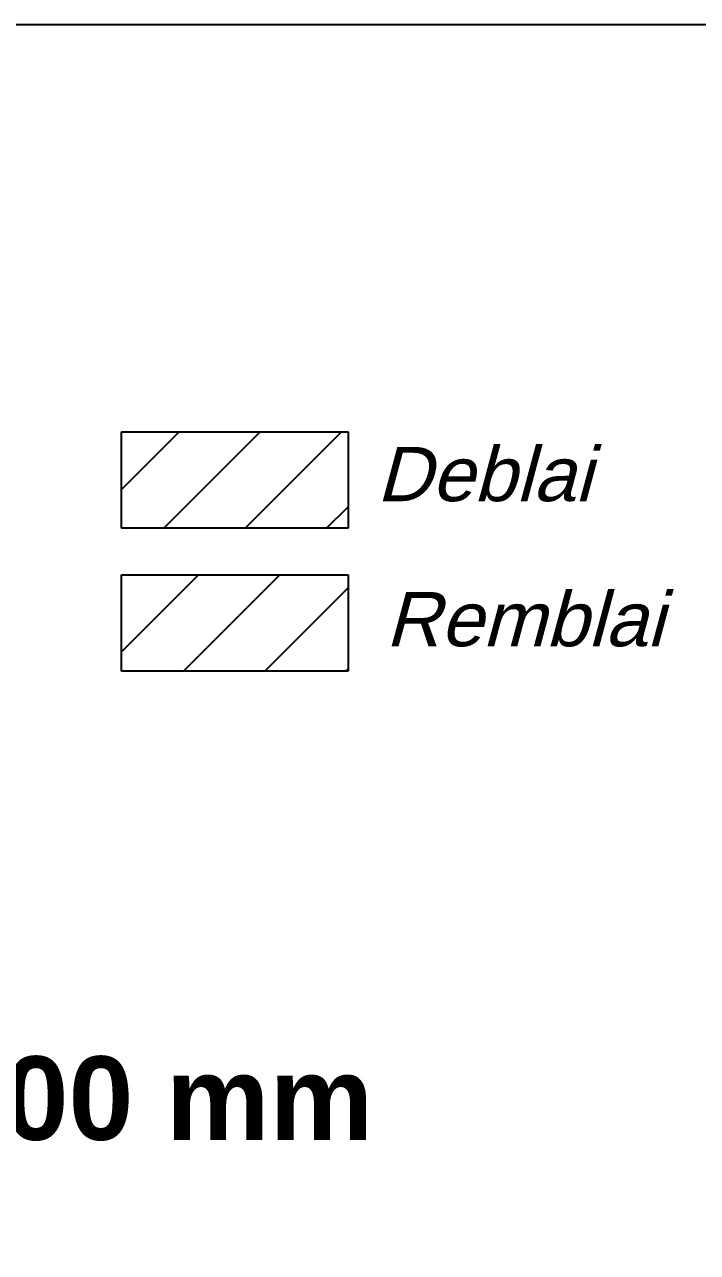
# Model space of a CAD drawing. Header units: millimetres. Extents: x 2762 to 3076, y 916 to 3305.
# Drawn here: x 2912.85 to 2917.69, y 1118.32 to 1127.15 of the extents above; entities that cross this region are included whole.
import ezdxf

# ---------------------------------------------------------------- set-up
doc = ezdxf.new("R2010")
doc.units = ezdxf.units.MM
doc.header["$LTSCALE"] = 2
doc.layers.add('C-ANNO-TABL-TEXT', color=150, linetype='Continuous')
doc.styles.add('ARIAL', font='arial.ttf')
doc.styles.get("Standard").update_dxf_attribs({"font": 'arial.ttf'})

msp = doc.modelspace()

# ---------------------------------------------------------------- linework, layer by layer
at = {"color": 1, "linetype": 'Continuous'}
for p, q in [((2913.5476, 1123.8061), (2913.96, 1124.2185)), ((2913.8518, 1123.5266), (2914.5437, 1124.2185)), ((2914.4356, 1123.5266), (2915.1275, 1124.2185)), ((2915.0193, 1123.5266), (2915.1745, 1123.6818))]:
    msp.add_line(p, q, dxfattribs=at)
for p, q in [((2913.5476, 1124.2185), (2915.1745, 1124.2185)), ((2913.5476, 1123.5266), (2913.5476, 1124.2185)), ((2915.1745, 1124.2185), (2915.1745, 1123.5266)), ((2915.1745, 1123.5266), (2913.5476, 1123.5266)), ((2913.5476, 1123.1911), (2915.1745, 1123.1911)), ((2913.5476, 1122.4992), (2913.5476, 1123.1911)), ((2915.1745, 1123.1911), (2915.1745, 1122.4992)), ((2915.1745, 1122.4992), (2913.5476, 1122.4992))]:
    msp.add_line(p, q)
at = {"color": 3, "linetype": 'Continuous'}
for p, q in [((2913.5476, 1122.6387), (2914.1001, 1123.1911)), ((2913.9919, 1122.4992), (2914.6838, 1123.1911)), ((2914.5756, 1122.4992), (2915.1745, 1123.0981)), ((2915.1593, 1122.4992), (2915.1745, 1122.5144))]:
    msp.add_line(p, q, dxfattribs=at)
msp.add_lwpolyline([(2865.1219, 1127.1454), (2925.0918, 1127.1454), (2925.0918, 1097.6454), (2865.1219, 1097.6454)], close=True)

# ---------------------------------------------------------------- texts
at = {"insert": (2908.9493, 1119.7328), "char_height": 0.6, "attachment_point": 1}
msp.add_mtext_dynamic_manual_height_columns('{\\fArial|b1|i0|c0|p34;Dévers = 00 mm}', width=8.825866, gutter_width=1.25, heights=[0], dxfattribs=at)
at = {"layer": 'C-ANNO-TABL-TEXT', "color": 7, "style": 'ARIAL', "oblique": 15}
for s, p in [('Deblai', (2915.3793, 1123.7212)), ('Remblai', (2915.4429, 1122.679))]:
    msp.add_text(s, height=0.39, dxfattribs=at).set_placement(p)

doc.saveas('drawing.dxf')
